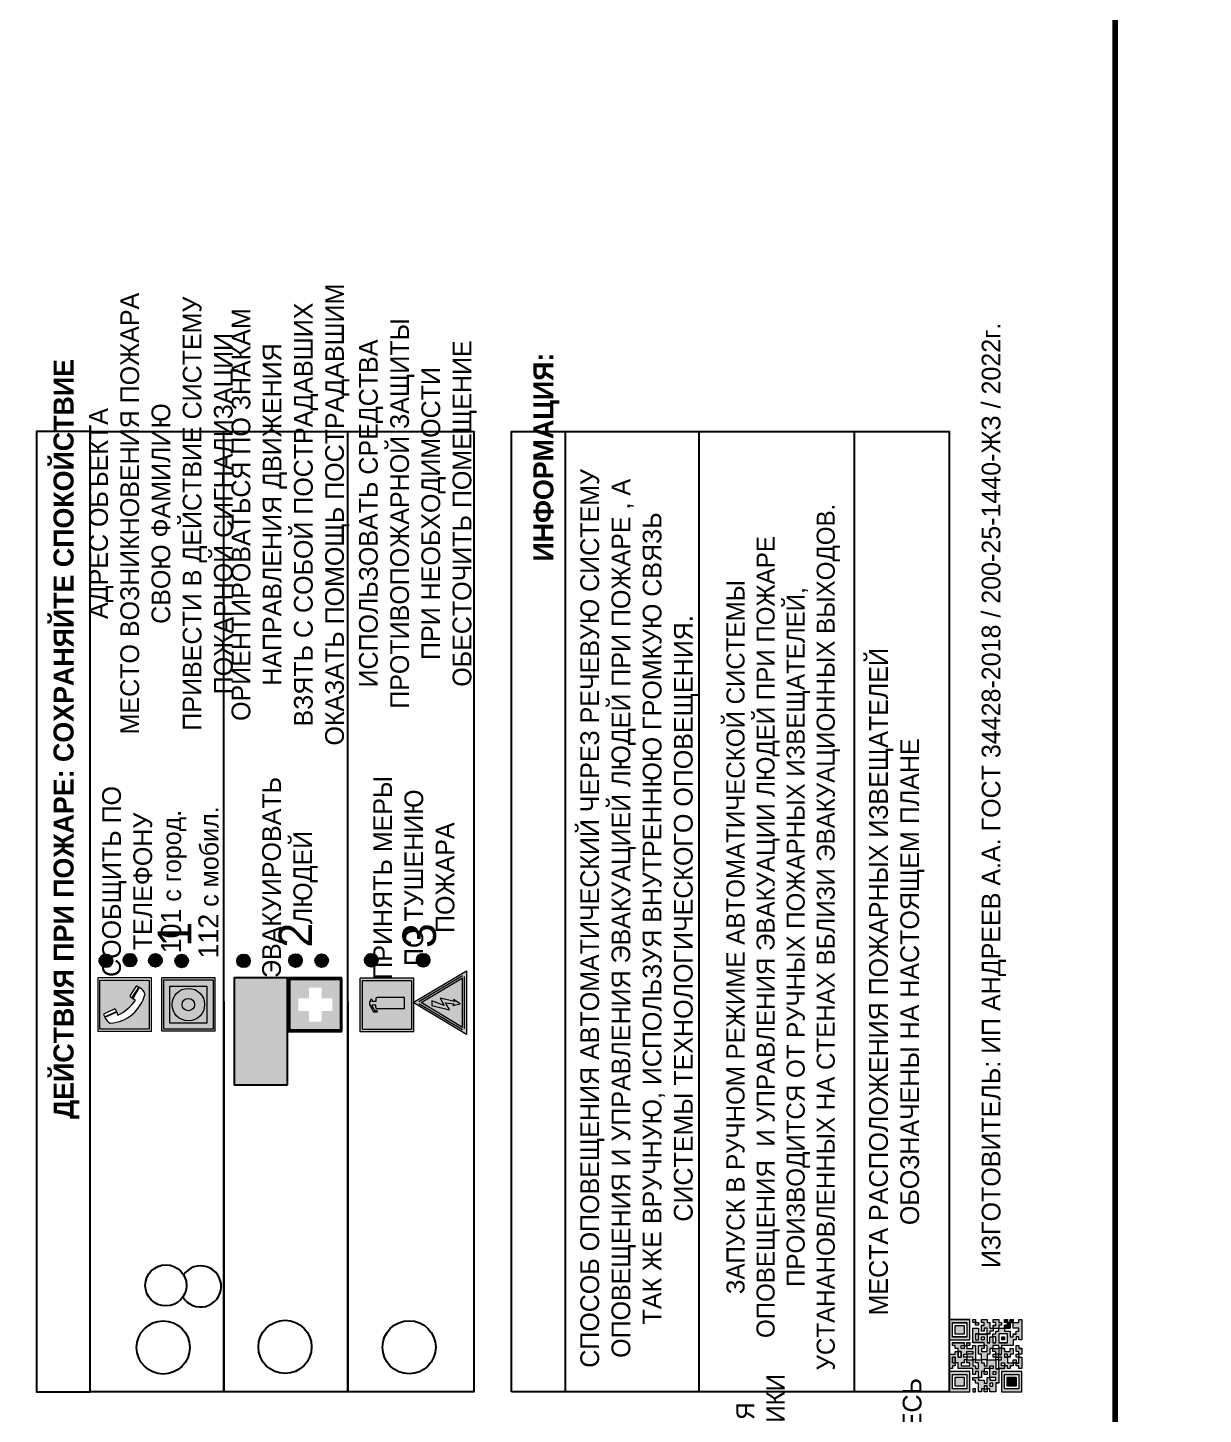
# Model space of a CAD drawing. Header units: millimetres. Extents: x 13810 to 67229, y 12374 to 21950.
# Drawn here: x 25714.5 to 25890.4, y 19492.8 to 19700.4 of the extents above; entities that cross this region are included whole.
import ezdxf

# ---------------------------------------------------------------- set-up
doc = ezdxf.new("R2010")
doc.units = ezdxf.units.MM
doc.styles.add('обычный', font='arial.ttf')

# ---------------------------------------------------------------- blocks, each defined once
blk = doc.blocks.new('A$C456E1F9C')
at = {"lineweight": 5}
h = blk.add_hatch(color=242, dxfattribs=at)
h.paths.add_polyline_path([(0.51, -1.47), (0.51, -13.26), (12.29, -13.26), (12.29, -1.47)])
h.paths.add_polyline_path([(5.42, -4.95, -0.254479), (4.78, -5.4), (3.52, -2.53, -0.209735), (4.23, -2.4)], flags=16)
h.paths.add_polyline_path([(8.53, -8.6), (10.87, -10.17), (10.54, -10.76), (8.03, -9.13, -0.192251)], flags=16)
h.paths.add_polyline_path([(4.61, -5.49, 0.005518), (3.87, -5.72, 0.128647), (7.49, -10.01, 0.00809), (7.83, -9.33), (10.47, -10.97, -0.16736), (8.99, -12.25, -0.327862), (1.95, -3.95, -0.166952), (3.36, -2.62)], flags=16)
at = {"color": 242, "lineweight": 5}
for p, q in [((0, -13.77), (0, -0.97)), ((12.8, -0.97), (0, -0.97)), ((4.61, -5.49), (3.36, -2.62)), ((3.52, -2.53), (4.78, -5.4)), ((4.23, -2.4), (5.42, -4.95)), ((12.8, -13.77), (12.8, -0.97)), ((7.83, -9.33), (10.47, -10.97)), ((8.03, -9.13), (10.54, -10.76)), ((10.81, -10.12), (8.53, -8.6)), ((10.54, -10.76), (10.8, -10.3)), ((10.8, -10.3), (10.81, -10.12)), ((0, -13.77), (12.8, -13.77))]:
    blk.add_line(p, q, dxfattribs=at)
blk.add_lwpolyline([(0.51, -1.47), (12.29, -1.47), (12.29, -13.26), (0.51, -13.26)], close=True, dxfattribs=at)
for centre, radius, start, end in [((4.59, -5.34), 2.99, 114.2845, 152.1974), ((4.02, -3.27), 0.891, 76.3284, 123.7092), ((11.12, -3.31), 9.19, 183.9915, 256.6009), ((14.98, -39.1), 35.17, 107.1487, 108.4135), ((13.86, -0.94), 11.08, 205.5536, 234.8762), ((4.68, -4.59), 0.824, 276.9621, 334.0723), ((-13.31, 0.8), 23.44, 332.5487, 334.4027), ((8.94, -9.5), 0.989, 114.4092, 157.9388), ((7.87, -9.46), 3, 291.9291, 329.9329)]:
    blk.add_arc(centre, radius, start, end, dxfattribs=at)
blk = doc.blocks.new('A$C54414219')
at = {"true_color": 0xffffff}
h = blk.add_hatch(color=7, dxfattribs=at)
h.paths.add_polyline_path([(2.39, -9.45), (2.39, -18.3), (11.23, -18.3), (11.23, -9.45)], flags=0)
h.paths.add_polyline_path([(10.71, -13.87, -1), (2.92, -13.87, -1)], flags=0)
h.paths.add_polyline_path([(8.3, -13.87, -1), (5.33, -13.87, -1)], flags=0)
h.paths.add_polyline_path([(0.41, -7.47), (0.41, -20.27), (13.21, -20.27), (13.21, -7.47)])
h.paths.add_polyline_path([(0.92, -19.77), (12.71, -19.77), (12.71, -7.98), (0.92, -7.98)], flags=16)
h.paths.add_polyline_path([(11.23, -9.45), (11.23, -18.3), (2.39, -18.3), (2.39, -9.45)], flags=0)
at = {"lineweight": 5}
h = blk.add_hatch(color=242, dxfattribs=at)
h.paths.add_polyline_path([(12.71, -7.98), (0.92, -7.98), (0.92, -19.77), (12.71, -19.77)])
h.paths.add_polyline_path([(11.23, -18.3), (2.39, -18.3), (2.39, -9.45), (11.23, -9.45)], flags=16)
h.paths.add_polyline_path([(10.71, -13.87, -1), (2.92, -13.87, -1)], flags=0)
h.paths.add_polyline_path([(8.3, -13.87, -1), (5.33, -13.87, -1)], flags=0)
at = {"true_color": 0xffffff}
h = blk.add_hatch(color=7, dxfattribs=at)
h.paths.add_polyline_path([(2.39, -9.45), (2.39, -18.3), (11.23, -18.3), (11.23, -9.45)])
h.paths.add_polyline_path([(10.71, -13.87, -1), (2.92, -13.87, -1)], flags=16)
h.paths.add_polyline_path([(8.3, -13.87, -1), (5.33, -13.87, -1)], flags=0)
at = {"lineweight": 5}
h = blk.add_hatch(color=242, dxfattribs=at)
h.paths.add_polyline_path([(2.92, -13.87, 1), (10.71, -13.87, 1)])
h.paths.add_polyline_path([(8.3, -13.87, -1), (5.33, -13.87, -1)], flags=16)
at = {"color": 242, "lineweight": 5}
for p, q in [((0.41, -20.27), (0.41, -7.47)), ((0.41, -7.47), (13.21, -7.47)), ((0.41, -7.47), (13.21, -7.47)), ((13.21, -20.27), (13.21, -7.47)), ((0.41, -20.27), (13.21, -20.27))]:
    blk.add_line(p, q, dxfattribs=at)
for points in [[(0.92, -7.98), (12.71, -7.98), (12.71, -19.77), (0.92, -19.77)], [(2.39, -9.45), (11.23, -9.45), (11.23, -18.3), (2.39, -18.3)]]:
    blk.add_lwpolyline(points, close=True, dxfattribs=at)
for radius in [3.89, 1.49]:
    blk.add_circle((6.81, -13.87), radius, dxfattribs=at)
blk = doc.blocks.new('A$C32E8229D')
at = {"true_color": 0xffffff}
blk.add_hatch(color=7, dxfattribs=at).paths.add_polyline_path([(0, 0), (0, -8), (16, -8), (16, 0)])
h = blk.add_hatch(color=126)
h.paths.add_polyline_path([(0.2, -0.2), (15.8, -0.2), (15.8, -7.8), (0.2, -7.8)])
h.paths.add_polyline_path([(13.49, -2.05), (12.08, -2.05), (11.37, -2.63, 0.162397), (11.29, -2.84), (11.29, -3.63), (10.35, -3.63), (10.35, -4.05), (11.68, -4.05), (11.68, -3.48), (12.26, -4.28), (11.29, -5.1), (11.29, -6.78), (11.85, -6.78), (11.85, -5.44), (12.8, -4.64), (12.8, -5.94), (14.46, -5.94), (14.46, -5.39), (13.45, -5.39), (13.45, -3.97), (12.46, -2.59), (13.15, -2.59), (13.69, -3.34), (14.18, -3)], flags=16)
h.paths.add_polyline_path([(10.74, -1.82, 1), (11.8, -1.82, 1)], flags=16)
h.paths.add_polyline_path([(9.39, -3.59), (5.99, -3.59), (6.56, -3.03), (5.91, -3.03), (5.1, -3.83), (5.91, -4.64), (6.56, -4.64), (5.99, -4.09), (9.39, -4.09)], flags=16)
h.paths.add_polyline_path([(4.29, -1.08), (1.72, -1.08), (1.72, -6.6), (4.29, -6.6)], flags=16)
at = {"color": 126}
blk.add_lwpolyline([(16, -8), (0, -8), (0, 0), (16, 0)], close=True, dxfattribs=at)
blk = doc.blocks.new('A$C18900ED3')
h = blk.add_hatch(color=126)
h.paths.add_polyline_path([(-0.18, -0.18), (-7.02, -0.18), (-7.02, -7.02), (-0.18, -7.02)])
h.paths.add_polyline_path([(-5.89, -4.46), (-5.89, -2.77), (-4.46, -2.77), (-4.46, -1.31), (-2.77, -1.31), (-2.77, -2.77), (-1.33, -2.77), (-1.33, -4.46), (-2.77, -4.46), (-2.77, -5.89), (-4.46, -5.89), (-4.46, -4.46)], flags=16)
at = {"color": 126}
for p, q in [((-7.2, 0), (-7.2, -7.2)), ((0, 0), (-7.2, 0)), ((0, -7.2), (0, 0)), ((-7.02, -7.02), (-7.02, -0.18)), ((-7.02, -0.18), (-0.18, -0.18)), ((-0.18, -0.18), (-0.18, -7.02)), ((-7.2, -7.2), (0, -7.2)), ((-0.18, -7.02), (-7.02, -7.02))]:
    blk.add_line(p, q, dxfattribs=at)
blk = doc.blocks.new('A$C3AD82952')
at = {"true_color": 0xf5f5ff}
h = blk.add_hatch(color=7, dxfattribs=at)
h.dxf.hatch_style = 1
h.paths.add_polyline_path([(8.21, 8.73, 0.414214), (7.89, 9.05), (7.22, 9.05), (7.22, 9.92), (7.59, 9.92, 1), (7.57, 10.36), (7.22, 10.36), (7.22, 10.6), (6.43, 10.6), (6.43, 10.36), (6.01, 10.36), (4.74, 9.59), (4.74, 8.69), (4.98, 8.73), (4.98, 9.26), (6.12, 9.91), (6.43, 9.91), (6.43, 9.05), (5.76, 9.05, 0.414214), (5.44, 8.73), (5.44, 2.2), (8.21, 2.2)], flags=0)
h.paths.add_polyline_path([(12.8, 12.8), (0, 12.8), (0, 0), (12.8, 0)])
h.paths.add_polyline_path([(0.51, 12.29), (12.29, 12.29), (12.29, 0.51), (0.51, 0.51)], flags=16)
h.paths.add_polyline_path([(4.74, 9.59), (6.01, 10.36), (6.43, 10.36), (6.43, 10.6), (7.22, 10.6), (7.22, 10.36), (7.59, 10.36, -0.94586), (7.59, 9.92), (7.22, 9.92), (7.22, 9.05), (7.89, 9.05, -0.414214), (8.21, 8.73), (8.21, 2.2), (5.44, 2.2), (5.44, 8.73, -0.414214), (5.76, 9.05), (6.43, 9.05), (6.43, 9.91), (6.12, 9.91), (4.98, 9.26), (4.98, 8.73), (4.74, 8.69)], flags=0)
h = blk.add_hatch(color=242)
h.dxf.hatch_style = 1
h.paths.add_polyline_path([(12.29, 12.29), (0.51, 12.29), (0.51, 0.51), (12.29, 0.51)])
h.paths.add_polyline_path([(4.74, 8.69), (4.74, 9.59), (6.01, 10.36), (6.43, 10.36), (6.43, 10.6), (7.22, 10.6), (7.22, 10.36), (7.59, 10.36, -0.94586), (7.59, 9.92), (7.22, 9.92), (7.22, 9.05), (7.89, 9.05, -0.414214), (8.21, 8.73), (8.21, 2.2), (5.44, 2.2), (5.44, 8.73, -0.414214), (5.76, 9.05), (6.43, 9.05), (6.43, 9.91), (6.12, 9.91), (4.98, 9.26), (4.98, 8.73)], flags=16)
h = blk.add_hatch(color=7, dxfattribs=at)
h.dxf.hatch_style = 1
h.paths.add_polyline_path([(8.21, 8.73, 0.414214), (7.89, 9.05), (7.22, 9.05), (7.22, 9.92), (7.59, 9.92, 1), (7.57, 10.36), (7.22, 10.36), (7.22, 10.6), (6.43, 10.6), (6.43, 10.36), (6.01, 10.36), (4.74, 9.59), (4.74, 8.69), (4.98, 8.73), (4.98, 9.26), (6.12, 9.91), (6.43, 9.91), (6.43, 9.05), (5.76, 9.05, 0.414214), (5.44, 8.73), (5.44, 2.2), (8.21, 2.2)])
at = {"color": 242, "lineweight": 5}
for p, q in [((0, 0), (0, 12.8)), ((0, 12.8), (12.8, 12.8)), ((6.01, 10.36), (4.74, 9.59)), ((6.01, 10.36), (6.43, 10.36)), ((7.22, 10.6), (6.43, 10.6)), ((6.43, 10.6), (6.43, 10.36)), ((7.22, 10.36), (7.22, 10.6)), ((7.59, 10.36), (7.22, 10.36)), ((12.8, 0), (12.8, 12.8)), ((4.74, 9.59), (4.74, 8.69)), ((4.74, 8.69), (4.98, 8.73)), ((4.98, 9.26), (6.12, 9.91)), ((4.98, 8.73), (4.98, 9.26)), ((5.44, 2.2), (5.44, 8.73)), ((5.76, 9.05), (6.43, 9.05)), ((6.12, 9.91), (6.43, 9.91)), ((6.43, 9.91), (6.43, 9.05)), ((7.22, 9.05), (7.22, 9.92)), ((7.59, 9.92), (7.22, 9.92)), ((7.89, 9.05), (7.22, 9.05)), ((8.21, 2.2), (8.21, 8.73)), ((0, 0), (12.8, 0)), ((5.44, 2.2), (8.21, 2.2))]:
    blk.add_line(p, q, dxfattribs=at)
blk.add_lwpolyline([(0.51, 12.29), (12.29, 12.29), (12.29, 0.51), (0.51, 0.51)], close=True, dxfattribs=at)
for centre, radius, start, end in [((7.58, 10.14), 0.223, 273.1875, 86.8125), ((5.76, 8.73), 0.32, 90, 180), ((7.89, 8.73), 0.32, 0, 90)]:
    blk.add_arc(centre, radius, start, end, dxfattribs=at)
blk = doc.blocks.new('A$C3E6D3DDE')
at = {"lineweight": 5}
h = blk.add_hatch(color=40, dxfattribs=at)
h.paths.add_polyline_path([(24.1, 1.45), (16.46, -11.35), (31.74, -11.35)])
h.paths.add_polyline_path([(24.09, -0.46), (30.03, -10.41), (18.14, -10.41)], flags=16)
h.paths.add_polyline_path([(24.54, -3.08), (23.41, -6.02), (25.13, -5.01), (24.33, -8.5), (24.82, -8.27), (23.79, -9.86), (23.4, -8.04), (23.8, -8.43), (24.04, -6.29), (22.39, -7.25), (23.44, -3.08)], flags=0)
h = blk.add_hatch(color=256, dxfattribs=at)
h.paths.add_polyline_path([(24.37, 0.03, 0.567511), (23.82, 0.03), (17.59, -10.4, 0.582454), (17.86, -10.88), (30.32, -10.88, 0.582149), (30.6, -10.4)])
h.paths.add_polyline_path([(24.09, -0.46), (18.14, -10.41), (30.03, -10.41)], flags=16)
h.paths.add_polyline_path([(24.54, -3.08), (23.41, -6.02), (25.13, -5.01), (24.33, -8.5), (24.82, -8.27), (23.79, -9.86), (23.4, -8.04), (23.8, -8.43), (24.04, -6.29), (22.39, -7.25), (23.44, -3.08)], flags=0)
h = blk.add_hatch(color=40, dxfattribs=at)
h.paths.add_polyline_path([(24.09, -0.46), (18.14, -10.41), (30.03, -10.41)])
h.paths.add_polyline_path([(24.82, -8.27), (23.79, -9.86), (23.4, -8.04), (23.8, -8.43), (24.04, -6.29), (22.39, -7.25), (23.44, -3.08), (24.54, -3.08), (23.41, -6.02), (25.13, -5.01), (24.33, -8.5)], flags=16)
at = {"color": 40, "lineweight": 5}
for p, q in [((16.46, -11.35), (24.1, 1.45)), ((24.1, 1.45), (31.74, -11.35))]:
    blk.add_line(p, q, dxfattribs=at)
at = {"lineweight": 5}
for p, q in [((17.59, -10.4), (23.82, 0.03)), ((24.37, 0.03), (30.6, -10.4)), ((18.14, -10.41), (24.09, -0.46)), ((23.44, -3.08), (22.39, -7.25)), ((23.41, -6.02), (24.54, -3.08)), ((24.54, -3.08), (23.44, -3.08)), ((24.09, -0.46), (30.03, -10.41)), ((22.39, -7.25), (24.04, -6.29)), ((25.13, -5.01), (23.41, -6.02)), ((24.04, -6.29), (23.8, -8.43)), ((24.33, -8.5), (25.13, -5.01)), ((23.8, -8.43), (23.4, -8.04)), ((23.4, -8.04), (23.79, -9.86)), ((23.79, -9.86), (24.82, -8.27)), ((24.82, -8.27), (24.33, -8.5)), ((17.86, -10.88), (30.32, -10.88)), ((18.14, -10.41), (30.03, -10.41))]:
    blk.add_line(p, q, dxfattribs=at)
at = {"color": 50, "lineweight": 5}
blk.add_line((31.74, -11.35), (16.46, -11.35), dxfattribs=at)
blk = doc.blocks.new('QR')
at = {"lineweight": 0}
h = blk.add_hatch(color=256, dxfattribs=at)
h.dxf.hatch_style = 1
h.paths.add_polyline_path([(9241.16, 2687.38), (9242.01, 2687.38), (9242.01, 2687.83), (9241.59, 2687.83), (9241.59, 2688.68), (9239.45, 2688.68), (9239.45, 2688.25), (9239.86, 2688.25), (9239.86, 2687.83), (9240.29, 2687.83), (9240.29, 2688.25), (9241.16, 2688.25), (9241.16, 2687.83), (9240.29, 2687.83), (9240.29, 2687.38), (9239.45, 2687.38), (9239.45, 2685.22), (9238.57, 2685.22), (9238.57, 2684.8), (9239.02, 2684.8), (9239.02, 2684.37), (9238.13, 2684.37), (9238.13, 2683.92), (9239.02, 2683.92), (9239.02, 2683.5), (9239.44, 2683.5), (9239.44, 2682.64), (9239.87, 2682.64), (9239.87, 2682.18), (9239.44, 2682.18), (9239.44, 2682.64), (9238.13, 2682.64), (9238.13, 2681.76), (9237.71, 2681.76), (9237.71, 2682.64), (9238.13, 2682.64), (9238.13, 2683.07), (9237.27, 2683.07), (9237.27, 2683.51), (9237.71, 2683.51), (9237.71, 2684.37), (9238.13, 2684.37), (9238.13, 2685.22), (9237.71, 2685.22), (9237.71, 2684.8), (9237.28, 2684.8), (9237.28, 2684.38), (9235.98, 2684.38), (9235.98, 2683.92), (9236.4, 2683.92), (9236.4, 2683.49), (9236.84, 2683.49), (9236.84, 2683.07), (9236.4, 2683.07), (9236.4, 2682.64), (9235.98, 2682.64), (9235.98, 2681.76), (9237.29, 2681.76), (9237.29, 2681.33), (9239.43, 2681.33), (9239.43, 2681.76), (9240.74, 2681.76), (9240.74, 2683.05), (9239.87, 2683.05), (9239.87, 2683.5), (9240.29, 2683.5), (9240.29, 2683.91), (9240.74, 2683.91), (9240.74, 2684.81), (9240.29, 2684.81), (9240.29, 2684.79), (9240.29, 2684.37), (9239.45, 2684.37), (9239.45, 2684.8), (9239.87, 2684.8), (9239.87, 2685.21), (9240.74, 2685.21), (9240.74, 2686.1), (9240.29, 2686.1), (9240.29, 2685.64), (9239.86, 2685.64), (9239.86, 2686.95), (9240.29, 2686.95), (9240.29, 2686.52), (9240.74, 2686.52), (9240.74, 2686.1), (9241.16, 2686.1), (9241.16, 2686.53), (9241.59, 2686.53), (9241.59, 2686.1), (9242.02, 2686.1), (9242.02, 2685.21), (9241.59, 2685.21), (9241.59, 2686.1), (9241.16, 2686.1), (9241.16, 2685.21), (9240.74, 2685.21), (9240.74, 2684.81), (9242.89, 2684.81), (9242.89, 2685.22), (9242.47, 2685.22), (9242.47, 2686.11), (9242.89, 2686.11), (9242.89, 2686.52), (9242.46, 2686.52), (9242.46, 2686.95), (9242.89, 2686.95), (9242.89, 2686.52), (9243.32, 2686.52), (9243.32, 2688.26), (9242.9, 2688.26), (9242.9, 2687.83), (9242.47, 2687.83), (9242.47, 2687.38), (9242.01, 2687.38), (9242.01, 2686.94), (9241.16, 2686.94)])
h.paths.add_polyline_path([(9239.02, 2682.18), (9239.02, 2681.76), (9238.54, 2681.76), (9238.54, 2682.18)], flags=16)
h.paths.add_polyline_path([(9237.27, 2682.65), (9237.27, 2682.19), (9236.83, 2682.19), (9236.83, 2682.65)], flags=16)
h = blk.add_hatch(color=256, dxfattribs=at)
h.dxf.hatch_style = 1
h.paths.add_polyline_path([(9238.15, 2687.83), (9236.83, 2687.83), (9236.83, 2686.52), (9238.15, 2686.52)], flags=0)
h.paths.add_polyline_path([(9239.01, 2685.65), (9239.01, 2688.68), (9235.98, 2688.68), (9235.98, 2685.65)])
h.paths.add_polyline_path([(9236.41, 2686.1), (9236.41, 2688.26), (9238.56, 2688.26), (9238.56, 2686.1)], flags=16)
h.paths.add_polyline_path([(9236.83, 2686.52), (9236.83, 2687.83), (9238.15, 2687.83), (9238.15, 2686.52)], flags=0)
h = blk.add_hatch(color=256, dxfattribs=at)
h.dxf.hatch_style = 1
h.paths.add_polyline_path([(9238.15, 2686.52), (9238.15, 2687.83), (9236.83, 2687.83), (9236.83, 2686.52)])
h.paths.add_polyline_path([(9245.91, 2686.52), (9245.91, 2687.83), (9244.59, 2687.83), (9244.59, 2686.52)], flags=0)
h.paths.add_polyline_path([(9246.77, 2685.65), (9246.77, 2688.68), (9243.74, 2688.68), (9243.74, 2685.65)])
h.paths.add_polyline_path([(9244.17, 2686.1), (9244.17, 2688.26), (9246.32, 2688.26), (9246.32, 2686.1)], flags=16)
h.paths.add_polyline_path([(9244.59, 2686.52), (9244.59, 2687.83), (9245.91, 2687.83), (9245.91, 2686.52)], flags=0)
h = blk.add_hatch(color=256, dxfattribs=at)
h.dxf.hatch_style = 1
h.paths.add_polyline_path([(9243.32, 2686.11), (9242.89, 2686.11), (9242.89, 2685.64), (9243.32, 2685.64)])
h.paths.add_polyline_path([(9239.02, 2683.07), (9239.02, 2683.5), (9238.56, 2683.5), (9238.56, 2683.07)])
h.paths.add_polyline_path([(9236.4, 2684.8), (9236.4, 2685.22), (9235.98, 2685.22), (9235.98, 2684.8)])
h.paths.add_polyline_path([(9236.4, 2683.07), (9236.4, 2683.49), (9235.98, 2683.49), (9235.98, 2683.07)])
h = blk.add_hatch(color=256, dxfattribs=at)
h.dxf.hatch_style = 1
h.paths.add_polyline_path([(9240.75, 2681.76), (9240.75, 2681.35), (9241.17, 2681.35), (9241.17, 2681.76)])
h.paths.add_polyline_path([(9241.6, 2682.18), (9241.17, 2682.18), (9241.17, 2681.76), (9241.6, 2681.76)])
h.paths.add_polyline_path([(9242.47, 2681.34), (9242.47, 2682.19), (9242.02, 2682.19), (9242.02, 2681.76), (9241.6, 2681.76), (9241.6, 2681.34)])
h.paths.add_polyline_path([(9239.87, 2678.3), (9239.44, 2678.3), (9239.44, 2677.89), (9241.17, 2677.89), (9241.17, 2678.3), (9240.28, 2678.3), (9240.28, 2678.73), (9239.87, 2678.73)])
h.paths.add_polyline_path([(9240.75, 2678.73), (9240.75, 2679.19), (9240.28, 2679.19), (9240.28, 2678.73)])
h.paths.add_polyline_path([(9241.6, 2678.73), (9241.17, 2678.73), (9241.17, 2678.3), (9241.6, 2678.3)])
h.paths.add_polyline_path([(9242.02, 2678.3), (9241.6, 2678.3), (9241.6, 2677.89), (9242.48, 2677.89), (9242.48, 2678.31), (9242.9, 2678.31), (9242.9, 2678.73), (9242.02, 2678.73)])
h.paths.add_polyline_path([(9246.36, 2684.37), (9246.36, 2684.79), (9245.93, 2684.79), (9245.93, 2684.37)])
h.paths.add_polyline_path([(9246.78, 2685.2), (9246.36, 2685.2), (9246.36, 2684.79), (9246.78, 2684.79)])
h.paths.add_polyline_path([(9245.91, 2687.83), (9244.59, 2687.83), (9244.59, 2686.52), (9245.91, 2686.52)])
h = blk.add_hatch(color=256, dxfattribs=at)
h.dxf.hatch_style = 1
h.paths.add_polyline_path([(9243.32, 2682.64), (9243.32, 2683.07), (9244.62, 2683.07), (9244.62, 2684.37), (9243.74, 2684.37), (9243.74, 2684.8), (9244.62, 2684.8), (9244.62, 2684.37), (9245.48, 2684.37), (9245.48, 2685.22), (9243.32, 2685.22), (9243.32, 2683.5), (9242.89, 2683.5), (9242.89, 2683.06), (9242.01, 2683.06), (9242.01, 2683.91), (9242.47, 2683.91), (9242.47, 2683.5), (9242.89, 2683.5), (9242.89, 2684.38), (9241.59, 2684.38), (9241.59, 2683.91), (9240.74, 2683.91), (9240.74, 2683.05), (9241.59, 2683.05), (9241.59, 2682.64), (9242.47, 2682.64), (9242.47, 2682.19), (9242.91, 2682.19), (9242.91, 2681.34), (9242.48, 2681.34), (9242.48, 2680.91), (9242.91, 2680.91), (9242.91, 2679.17), (9243.75, 2679.17), (9243.75, 2678.73), (9244.2, 2678.73), (9244.2, 2678.3), (9243.75, 2678.3), (9243.75, 2677.88), (9246.78, 2677.88), (9246.78, 2678.3), (9246.35, 2678.3), (9246.35, 2679.19), (9245.48, 2679.19), (9245.48, 2678.31), (9245.05, 2678.31), (9245.05, 2678.73), (9244.62, 2678.73), (9244.62, 2679.19), (9244.2, 2679.19), (9244.2, 2679.61), (9245.05, 2679.61), (9245.05, 2680.46), (9245.48, 2680.46), (9245.48, 2681.34), (9245.04, 2681.34), (9245.04, 2681.76), (9244.63, 2681.76), (9244.63, 2682.19), (9244.21, 2682.19), (9244.21, 2681.76), (9243.32, 2681.76), (9243.32, 2682.19), (9244.21, 2682.19), (9244.21, 2682.64)])
h.paths.add_polyline_path([(9243.75, 2683.49), (9243.75, 2683.92), (9244.21, 2683.92), (9244.21, 2683.49)], flags=16)
h.paths.add_polyline_path([(9243.32, 2681.34), (9244.63, 2681.34), (9244.63, 2680.04), (9243.32, 2680.04)], flags=16)
h.paths.add_polyline_path([(9243.76, 2680.89), (9244.18, 2680.89), (9244.18, 2680.48), (9243.76, 2680.48)], flags=0)
h = blk.add_hatch(color=256, dxfattribs=at)
h.dxf.hatch_style = 1
h.paths.add_polyline_path([(9246.36, 2683.07), (9246.78, 2683.07), (9246.78, 2683.92), (9246.36, 2683.92), (9246.36, 2683.49), (9245.92, 2683.49), (9245.92, 2683.92), (9245.06, 2683.92), (9245.06, 2683.49), (9245.48, 2683.49), (9245.48, 2683.07), (9244.62, 2683.07), (9244.62, 2682.65), (9245.05, 2682.65), (9245.05, 2682.18), (9245.48, 2682.18), (9245.48, 2682.65), (9246.36, 2682.65)])
h.paths.add_polyline_path([(9246.78, 2682.18), (9246.36, 2682.18), (9246.36, 2681.75), (9245.92, 2681.75), (9245.92, 2682.18), (9245.48, 2682.18), (9245.48, 2681.34), (9245.48, 2681.34), (9245.94, 2681.34), (9245.94, 2680.91), (9246.36, 2680.91), (9246.36, 2681.34), (9246.78, 2681.34)])
h = blk.add_hatch(color=256, dxfattribs=at)
h.dxf.hatch_style = 1
h.paths.add_polyline_path([(9235.98, 2680.9), (9235.98, 2677.86), (9239.02, 2677.86), (9239.02, 2680.9)])
h.paths.add_polyline_path([(9238.57, 2680.48), (9238.57, 2678.32), (9236.41, 2678.32), (9236.41, 2680.48)], flags=16)
h.paths.add_polyline_path([(9238.15, 2680.05), (9238.15, 2678.74), (9236.83, 2678.74), (9236.83, 2680.05)], flags=0)
h = blk.add_hatch(color=256, dxfattribs=at)
h.dxf.hatch_style = 1
h.paths.add_polyline_path([(9238.15, 2680.05), (9236.83, 2680.05), (9236.83, 2678.74), (9238.15, 2678.74)])
h = blk.add_hatch(color=256, dxfattribs=at)
h.dxf.hatch_style = 1
h.paths.add_polyline_path([(9242.02, 2680.46), (9242.48, 2680.46), (9242.48, 2680.91), (9241.58, 2680.91), (9241.58, 2681.35), (9241.17, 2681.35), (9241.17, 2680.91), (9240.75, 2680.91), (9240.75, 2681.33), (9239.43, 2681.33), (9239.43, 2680.46), (9239.86, 2680.46), (9239.86, 2680.92), (9240.3, 2680.92), (9240.3, 2680.46), (9239.86, 2680.46), (9239.86, 2680.04), (9239.44, 2680.04), (9239.44, 2679.62), (9239.86, 2679.62), (9239.86, 2679.19), (9240.29, 2679.19), (9240.29, 2680.03), (9241.18, 2680.03), (9241.18, 2680.47), (9241.6, 2680.47), (9241.6, 2680.03), (9241.18, 2680.03), (9241.18, 2679.61), (9241.6, 2679.61), (9241.6, 2679.19), (9242.47, 2679.19), (9242.47, 2679.6), (9242.02, 2679.6)])
h = blk.add_hatch(color=256, dxfattribs=at)
h.dxf.hatch_style = 1
h.paths.add_polyline_path([(9244.18, 2680.48), (9244.18, 2680.89), (9243.76, 2680.89), (9243.76, 2680.48)])
h = blk.add_hatch(color=256, dxfattribs=at)
h.dxf.hatch_style = 1
h.paths.add_polyline_path([(9245.93, 2680.04), (9245.93, 2680.46), (9245.48, 2680.46), (9245.48, 2679.62), (9246.35, 2679.62), (9246.35, 2680.04)])
h.paths.add_polyline_path([(9246.78, 2680.04), (9246.78, 2680.46), (9246.35, 2680.46), (9246.35, 2680.04)])
h.paths.add_polyline_path([(9246.78, 2679.18), (9246.78, 2679.62), (9246.35, 2679.62), (9246.35, 2679.18)])
for points in [[(9237.71, 2685.22), (9238.13, 2685.22), (9238.13, 2684.37), (9237.71, 2684.37), (9237.71, 2683.51), (9237.27, 2683.51), (9237.27, 2683.07), (9238.13, 2683.07), (9238.13, 2682.64), (9237.71, 2682.64), (9237.71, 2681.76), (9238.13, 2681.76), (9238.13, 2682.64), (9239.44, 2682.64), (9239.44, 2683.5), (9239.02, 2683.5), (9239.02, 2683.07), (9238.56, 2683.07), (9238.56, 2683.5), (9239.02, 2683.5), (9239.02, 2683.92), (9238.13, 2683.92), (9238.13, 2684.37), (9239.02, 2684.37), (9239.02, 2684.8), (9238.57, 2684.8), (9238.57, 2685.22), (9239.45, 2685.22), (9239.45, 2687.38), (9240.29, 2687.38), (9240.29, 2687.83), (9239.86, 2687.83), (9239.86, 2688.25), (9239.45, 2688.25), (9239.45, 2688.68), (9241.59, 2688.68), (9241.59, 2687.83), (9242.01, 2687.83), (9242.01, 2687.38), (9242.47, 2687.38), (9242.47, 2687.83), (9242.9, 2687.83), (9242.9, 2688.26), (9243.32, 2688.26), (9243.32, 2686.52), (9242.89, 2686.52), (9242.89, 2686.11), (9243.32, 2686.11), (9243.32, 2685.64), (9242.89, 2685.64), (9242.89, 2686.11), (9242.47, 2686.11), (9242.47, 2685.22), (9242.89, 2685.22), (9242.89, 2684.81), (9240.74, 2684.81), (9240.74, 2683.91), (9241.59, 2683.91), (9241.59, 2684.38), (9242.89, 2684.38), (9242.89, 2683.5), (9242.47, 2683.5), (9242.47, 2683.91), (9242.01, 2683.91), (9242.01, 2683.06), (9242.89, 2683.06), (9242.89, 2683.5), (9243.32, 2683.5), (9243.32, 2685.22), (9245.48, 2685.22), (9245.48, 2684.37), (9244.62, 2684.37), (9244.62, 2683.07), (9245.48, 2683.07), (9245.48, 2683.49), (9245.06, 2683.49), (9245.06, 2683.92), (9245.92, 2683.92), (9245.92, 2683.49), (9246.36, 2683.49), (9246.36, 2683.92), (9246.78, 2683.92), (9246.78, 2683.07), (9246.36, 2683.07), (9246.36, 2682.65), (9245.48, 2682.65), (9245.48, 2682.18), (9245.92, 2682.18), (9245.92, 2681.75), (9246.36, 2681.75), (9246.36, 2682.18), (9246.78, 2682.18), (9246.78, 2681.34), (9246.36, 2681.34), (9246.36, 2680.91), (9245.94, 2680.91), (9245.94, 2681.34), (9245.48, 2681.34), (9245.48, 2680.46), (9245.93, 2680.46), (9245.93, 2680.04), (9246.35, 2680.04), (9246.35, 2680.46), (9246.78, 2680.46), (9246.78, 2680.04), (9246.78, 2680.04), (9246.35, 2680.04), (9246.35, 2679.62), (9246.78, 2679.62), (9246.78, 2679.18), (9246.35, 2679.18), (9246.35, 2678.3), (9246.78, 2678.3), (9246.78, 2677.88), (9243.75, 2677.88), (9243.75, 2678.3), (9244.2, 2678.3), (9244.2, 2678.73), (9243.75, 2678.73), (9243.75, 2679.17), (9242.91, 2679.17), (9242.91, 2680.91), (9242.48, 2680.91), (9242.48, 2680.46), (9242.02, 2680.46), (9242.02, 2679.6), (9242.47, 2679.6), (9242.47, 2679.19), (9241.6, 2679.19), (9241.6, 2679.61), (9241.18, 2679.61), (9241.18, 2680.03), (9240.29, 2680.03), (9240.29, 2679.19), (9240.75, 2679.19), (9240.75, 2678.73), (9240.28, 2678.73), (9240.28, 2678.3), (9241.17, 2678.3), (9241.17, 2678.73), (9241.6, 2678.73), (9241.6, 2678.3), (9242.02, 2678.3), (9242.02, 2678.73), (9242.9, 2678.73), (9242.9, 2678.31), (9242.48, 2678.31), (9242.48, 2677.89), (9241.6, 2677.89), (9241.6, 2678.3), (9241.17, 2678.3), (9241.17, 2677.89), (9239.44, 2677.89), (9239.44, 2678.3), (9239.87, 2678.3), (9239.87, 2678.73), (9240.28, 2678.73), (9240.28, 2679.19), (9240.29, 2679.19), (9239.86, 2679.19), (9239.86, 2679.62), (9239.44, 2679.62), (9239.44, 2680.04), (9239.86, 2680.04), (9239.86, 2680.46), (9239.43, 2680.46), (9239.43, 2681.33), (9237.29, 2681.33), (9237.29, 2681.76), (9235.98, 2681.76), (9235.98, 2682.64), (9236.4, 2682.64), (9236.4, 2683.07), (9235.98, 2683.07), (9235.98, 2683.49), (9236.4, 2683.49), (9236.4, 2683.92), (9235.98, 2683.92), (9235.98, 2684.38), (9237.28, 2684.38), (9237.28, 2684.8), (9237.71, 2684.8), (9237.71, 2685.22), (9237.92, 2685.22)], [(9240.74, 2686.1), (9240.74, 2686.52), (9240.29, 2686.52), (9240.29, 2686.95), (9239.86, 2686.95), (9239.86, 2685.64), (9240.29, 2685.64), (9240.29, 2686.1), (9240.74, 2686.1), (9240.74, 2686.52)], [(9240.74, 2685.21), (9239.87, 2685.21), (9239.87, 2684.8), (9239.45, 2684.8), (9239.45, 2684.37), (9240.29, 2684.37), (9240.29, 2684.79), (9240.29, 2684.81), (9240.74, 2684.81), (9240.74, 2685.21), (9239.87, 2685.21)], [(9240.74, 2683.91), (9240.29, 2683.91), (9240.29, 2683.5), (9239.87, 2683.5), (9239.87, 2683.05), (9240.74, 2683.05), (9240.74, 2683.91)], [(9244.62, 2684.37), (9244.62, 2684.8), (9243.74, 2684.8), (9243.74, 2684.37), (9244.62, 2684.37)], [(9240.74, 2683.05), (9240.74, 2681.76), (9239.43, 2681.76), (9239.43, 2681.33), (9240.75, 2681.33), (9240.75, 2681.35), (9240.75, 2680.91), (9241.17, 2680.91), (9241.17, 2681.35), (9241.58, 2681.35), (9241.58, 2680.91), (9242.48, 2680.91), (9242.48, 2681.34), (9242.91, 2681.34), (9242.91, 2682.19), (9242.47, 2682.19), (9242.47, 2682.64), (9241.59, 2682.64), (9241.59, 2683.05), (9240.74, 2683.05)], [(9241.6, 2681.76), (9242.02, 2681.76), (9242.02, 2682.19), (9242.47, 2682.19), (9242.47, 2681.34), (9241.6, 2681.34), (9241.6, 2681.76)], [(9244.62, 2683.07), (9243.32, 2683.07), (9243.32, 2682.64), (9244.21, 2682.64), (9244.21, 2682.19), (9243.32, 2682.19), (9243.32, 2681.76), (9244.21, 2681.76), (9244.21, 2682.19), (9244.63, 2682.19), (9244.63, 2681.76), (9245.04, 2681.76), (9245.04, 2681.34), (9245.48, 2681.34)], [(9245.48, 2682.18), (9245.05, 2682.18), (9245.05, 2682.65), (9244.62, 2682.65), (9244.62, 2683.07)], [(9245.48, 2682.18), (9245.48, 2681.34)], [(9239.86, 2680.46), (9239.86, 2680.92), (9240.3, 2680.92), (9240.3, 2680.46), (9239.86, 2680.46)], [(9245.48, 2680.46), (9245.05, 2680.46), (9245.05, 2679.61), (9244.2, 2679.61), (9244.2, 2679.19), (9244.62, 2679.19), (9244.62, 2678.73), (9245.05, 2678.73), (9245.05, 2678.31), (9245.48, 2678.31), (9245.48, 2679.19), (9246.35, 2679.19), (9246.35, 2679.07)], [(9246.35, 2679.62), (9245.48, 2679.62), (9245.48, 2680.46)], [(9245.48, 2680.46), (9245.48, 2679.62), (9246.35, 2679.62), (9246.35, 2680.04), (9245.93, 2680.04), (9245.93, 2680.46), (9245.48, 2680.46), (9245.48, 2679.62)], [(9246.35, 2679.62), (9246.35, 2679.18)]]:
    blk.add_lwpolyline(points, dxfattribs=at)
for points in [[(9235.98, 2685.65), (9239.01, 2685.65), (9239.01, 2688.68), (9235.98, 2688.68)], [(9236.41, 2688.26), (9238.56, 2688.26), (9238.56, 2686.1), (9236.41, 2686.1)], [(9240.29, 2687.83), (9241.16, 2687.83), (9241.16, 2688.25), (9240.29, 2688.25)], [(9240.29, 2688.25), (9241.16, 2688.25), (9241.16, 2687.83), (9240.29, 2687.83)], [(9243.74, 2685.65), (9246.77, 2685.65), (9246.77, 2688.68), (9243.74, 2688.68)], [(9244.17, 2688.26), (9246.32, 2688.26), (9246.32, 2686.1), (9244.17, 2686.1)], [(9236.83, 2687.83), (9238.15, 2687.83), (9238.15, 2686.52), (9236.83, 2686.52)], [(9241.16, 2686.1), (9240.74, 2686.1), (9240.74, 2685.21), (9241.16, 2685.21)], [(9242.01, 2687.38), (9241.16, 2687.38), (9241.16, 2686.94), (9242.01, 2686.94)], [(9241.16, 2687.38), (9242.01, 2687.38), (9242.01, 2686.94), (9241.16, 2686.94)], [(9241.16, 2686.53), (9241.59, 2686.53), (9241.59, 2686.1), (9241.16, 2686.1)], [(9241.59, 2686.1), (9242.02, 2686.1), (9242.02, 2685.21), (9241.59, 2685.21)], [(9242.89, 2686.52), (9242.46, 2686.52), (9242.46, 2686.95), (9242.89, 2686.95)], [(9244.59, 2687.83), (9245.91, 2687.83), (9245.91, 2686.52), (9244.59, 2686.52)], [(9235.98, 2684.8), (9236.4, 2684.8), (9236.4, 2685.22), (9235.98, 2685.22)], [(9243.75, 2683.92), (9244.21, 2683.92), (9244.21, 2683.49), (9243.75, 2683.49)], [(9245.93, 2684.79), (9246.36, 2684.79), (9246.36, 2684.37), (9245.93, 2684.37)], [(9246.36, 2685.2), (9246.78, 2685.2), (9246.78, 2684.79), (9246.36, 2684.79)], [(9236.4, 2683.07), (9236.84, 2683.07), (9236.84, 2683.49), (9236.4, 2683.49)], [(9236.83, 2682.19), (9237.27, 2682.19), (9237.27, 2682.65), (9236.83, 2682.65)], [(9238.54, 2682.18), (9239.02, 2682.18), (9239.02, 2681.76), (9238.54, 2681.76)], [(9239.44, 2682.64), (9239.87, 2682.64), (9239.87, 2682.18), (9239.44, 2682.18)], [(9240.75, 2681.76), (9241.17, 2681.76), (9241.17, 2681.35), (9240.75, 2681.35)], [(9241.17, 2682.18), (9241.6, 2682.18), (9241.6, 2681.76), (9241.17, 2681.76)], [(9235.98, 2677.86), (9239.02, 2677.86), (9239.02, 2680.9), (9235.98, 2680.9)], [(9236.41, 2680.48), (9238.57, 2680.48), (9238.57, 2678.32), (9236.41, 2678.32)], [(9236.83, 2680.05), (9238.15, 2680.05), (9238.15, 2678.74), (9236.83, 2678.74)], [(9241.18, 2680.03), (9241.6, 2680.03), (9241.6, 2680.47), (9241.18, 2680.47)], [(9243.32, 2680.04), (9244.63, 2680.04), (9244.63, 2681.34), (9243.32, 2681.34)], [(9243.76, 2680.89), (9244.18, 2680.89), (9244.18, 2680.48), (9243.76, 2680.48)]]:
    blk.add_lwpolyline(points, close=True, dxfattribs=at)

msp = doc.modelspace()

# ---------------------------------------------------------------- hatches: boundary and pattern name
h = msp.add_hatch(color=256)
h.dxf.hatch_style = 1
h.paths.add_polyline_path([(25726.23, 19559.72, 1), (25726.23, 19561.66, 1)])
h = msp.add_hatch(color=256)
h.dxf.hatch_style = 1
h.paths.add_polyline_path([(25729.82, 19559.83, 1), (25729.82, 19561.76, 1)])
h = msp.add_hatch(color=256)
h.dxf.hatch_style = 1
h.paths.add_polyline_path([(25733.63, 19559.79, 1), (25733.63, 19561.72, 1)])
h = msp.add_hatch(color=256)
h.dxf.hatch_style = 1
h.paths.add_polyline_path([(25737.56, 19559.71, 1), (25737.56, 19561.64, 1)])
h = msp.add_hatch(color=256)
h.dxf.hatch_style = 1
h.paths.add_polyline_path([(25746.82, 19559.72, 1), (25746.82, 19561.65, 1)])
h = msp.add_hatch(color=256)
h.dxf.hatch_style = 1
h.paths.add_polyline_path([(25754.6, 19559.76, 1), (25754.6, 19561.69, 1)])
h = msp.add_hatch(color=256)
h.dxf.hatch_style = 1
h.paths.add_polyline_path([(25758.51, 19559.75, 1), (25758.51, 19561.68, 1)])
h = msp.add_hatch(color=256)
h.dxf.hatch_style = 1
h.paths.add_polyline_path([(25765.93, 19559.81, 1), (25765.93, 19561.74, 1)])
h = msp.add_hatch(color=256)
h.dxf.hatch_style = 1
h.paths.add_polyline_path([(25773.7, 19559.82, 1), (25773.7, 19561.75, 1)])

# ---------------------------------------------------------------- linework, layer by layer
at = {"color": 2, "lineweight": 100}
for points in [[(25277.24, 19872.83), (25877.24, 19872.83), (25877.24, 19477.83), (25277.24, 19477.83)], [(25877.24, 19872.83), (26477.24, 19872.83), (26477.24, 19477.83), (25877.24, 19477.83)]]:
    msp.add_lwpolyline(points, close=True, dxfattribs=at)
for points in [[(25723.88, 19496.18), (25723.88, 19639.95), (25715.83, 19639.95), (25715.83, 19496.18)], [(25723.88, 19496.18), (25723.88, 19639.95), (25781.28, 19639.95), (25781.28, 19496.18)]]:
    msp.add_lwpolyline(points, close=True)
for points in [[(25743.87, 19554.6), (25743.87, 19496.18), (25743.87, 19639.95)], [(25762.45, 19554.6), (25762.45, 19496.18), (25762.45, 19639.95)]]:
    msp.add_lwpolyline(points)
at = {"color": 0}
msp.add_lwpolyline([(25786.94, 19496.18), (25786.94, 19639.95), (25852.39, 19639.95), (25852.39, 19496.18)], close=True, dxfattribs=at)
for points in [[(25794.99, 19496.18), (25794.99, 19639.95)], [(25814.98, 19496.18), (25814.98, 19639.95)], [(25838.23, 19496.18), (25838.23, 19639.95)]]:
    msp.add_lwpolyline(points, dxfattribs=at)
for centre, radius in [((25726.23, 19560.69), 0.966), ((25729.82, 19560.79), 0.966), ((25733.63, 19560.76), 0.966), ((25737.56, 19560.67), 0.966), ((25746.82, 19560.69), 0.966), ((25754.6, 19560.73), 0.966), ((25758.51, 19560.72), 0.966), ((25765.93, 19560.78), 0.966), ((25773.7, 19560.78), 0.966), ((25735.2, 19512.1), 3.08), ((25734.8, 19502.81), 3.98), ((25753.03, 19502.9), 3.98), ((25771.6, 19502.84), 3.98)]:
    msp.add_circle(centre, radius)
msp.add_arc((25740.4, 19511.95), 3.08, 210.7434, 145.8808)

# ---------------------------------------------------------------- block references
at = {"rotation": 90}
for name, p, xscale, yscale, zscale in [('A$C456E1F9C', (25724.42, 19550.13), 0.625, 0.625, 0.625), ('A$C54414219', (25729.9, 19549.88), 0.625, 0.625, 0.625), ('A$C18900ED3', (25753.55, 19558.13), 1.111111111007631, 1.111111111007631, 1.111111111007631), ('A$C3E6D3DDE', (25773.09, 19539.37), 0.625, 0.625, 0.625), ('A$C3AD82952', (25772.28, 19550.08), 0.625, 0.625, 0.625)]:
    msp.add_blockref(name, p, dxfattribs=dict(at, xscale=xscale, yscale=yscale, zscale=zscale))
at = {"xscale": -1, "rotation": 90}
msp.add_blockref('A$C32E8229D', (25745.4, 19558.13), dxfattribs=at)
at = {"color": 22, "lineweight": 100, "true_color": 0xbb1e10, "rotation": 90}
for p in [(28541.16, 10260.2), (28541.16, 10260.21)]:
    msp.add_blockref('QR', p, dxfattribs=at)

# ---------------------------------------------------------------- texts
at = {"lineweight": 0, "attachment_point": 5, "rotation": 90, "style": 'обычный'}
for s, insert, char_height, width in [('\\pi-8.4,l8.4,t8.4;{\\fProxima Nova Rg|b0|i0|c204|p2;АДРЕС ОБЪЕКТА\\PМЕСТО ВОЗНИКНОВЕНИЯ ПОЖАРА \\PСВОЮ ФАМИЛИЮ\\PПРИВЕСТИ В ДЕЙСТВИЕ СИСТЕМУ \\PПОЖАРНОЙ СИГНАЛИЗАЦИИ}', (25734.86, 19627.64), 2.8, 126.6484), ('\\pi-8.4,l8.4,t8.4;{\\fProxima Nova Rg|b0|i0|c204|p2;ОРИЕНТИРОВАТЬСЯ ПО ЗНАКАМ \\PНАПРАВЛЕНИЯ ДВИЖЕНИЯ\\PВЗЯТЬ С СОБОЙ ПОСТРАДАВШИХ\\PОКАЗАТЬ ПОМОЩЬ ПОСТРАДАВШИМ}', (25753.84, 19627.49), 2.8, 126.6484), ('\\pi-8.4,l8.4,t8.4;{\\fProxima Nova Rg|b0|i0|c204|p2;ИСПОЛЬЗОВАТЬ СРЕДСТВА \\PПРОТИВОПОЖАРНОЙ ЗАЩИТЫ \\PПРИ НЕОБХОДИМОСТИ \\PОБЕСТОЧИТЬ ПОМЕЩЕНИЕ}', (25772.91, 19627.65), 2.8, 126.6484), ('\\pi-8.4,l8.4,t8.4;{\\fProxima Nova Rg|b0|i0|c204|p2;ИЗГОТОВИТЕЛЬ: ИП АНДРЕЕВ А.А. ГОСТ 34428-2018 / 200-25-1440-ЖЗ / 2022г.\\H1.2266x; }', (25859.09, 19585.45), 2.8, 348.2374), ('{\\fProxima Nova Rg|b1|i0|c204|p2;ДЕЙСТВИЯ ПРИ ПОЖАРЕ: СОХРАНЯЙТЕ СПОКОЙСТВИЕ\\H1.6644x; }', (25720.32, 19593.9), 3, 175.1736), ('{\\fProxima Nova Rg|b1|i0|c204|p2;ИНФОРМАЦИЯ:\\H1.1997x; }', (25792.13, 19636.09), 3, 175.1736), ('{\\fProxima Nova Rg|b0|i0|c204|p2;СПОСОБ ОПОВЕЩЕНИЯ АВТОМАТИЧЕСКИЙ ЧЕРЕЗ РЕЧЕВУЮ СИСТЕМУ ОПОВЕЩЕНИЯ И УПРАВЛЕНИЯ ЭВАКУАЦИЕЙ ЛЮДЕЙ ПРИ ПОЖАРЕ , А ТАК ЖЕ ВРУЧНУЮ, ИСПОЛЬЗУЯ ВНУТРЕННЮЮ ГРОМКУЮ СВЯЗЬ СИСТЕМЫ ТЕХНОЛОГИЧЕСКОГО ОПОВЕЩЕНИЯ.}', (25806.03, 19567.04), 2.8, 137.0334), ('{\\fProxima Nova Rg|b0|i0|c204|p2;\\P\\pt8.1;ЗАПУСК В РУЧНОМ РЕЖИМЕ АВТОМАТИЧЕСКОЙ СИСТЕМЫ ОПОВЕЩЕНИЯ  И УПРАВЛЕНИЯ ЭВАКУАЦИИ ЛЮДЕЙ ПРИ ПОЖАРЕ ПРОИЗВОДИТСЯ ОТ РУЧНЫХ ПОЖАРНЫХ ИЗВЕЩАТЕЛЕЙ, УСТАНАНОВЛЕННЫХ НА СТЕНАХ ВБЛИЗИ ЭВАКУАЦИОННЫХ ВЫХОДОВ. }', (25825.33, 19564.25), 2.7, 131.4512), ('\\pt8.4;{\\fProxima Nova Rg|b0|i0|c204|p2;\\PМЕСТА РАСПОЛОЖЕНИЯ ПОЖАРНЫХ ИЗВЕЩАТЕЛЕЙ ОБОЗНАЧЕНЫ НА НАСТОЯЩЕМ ПЛАНЕ}', (25842.24, 19557.56), 2.8, 118.5618), ('{\\fProxima Nova Rg|b0|i0|c204|p2;ЭВАКУИРОВАТЬ \\PЛЮДЕЙ}', (25753.75, 19573.17), 2.8, 126.6484), ('{\\fProxima Nova Rg|b0|i0|c204|p2;ПРИНЯТЬ МЕРЫ \\PПО ТУШЕНИЮ \\PПОЖАРА}', (25772.32, 19573.13), 2.8, 126.6484), ('{\\fProxima Nova Rg|b0|i0|c204|p2;СООБЩИТЬ ПО \\PТЕЛЕФОНУ}', (25729.42, 19572.57), 2.8, 126.6484), ('{\\fProxima Nova Rg|b0|i0|c204|p2;\\H1.0714x;112\\H0.93333x; с мобил.\\H1.3416x; }', (25741.59, 19572.42), 2.8, 126.6484), ('{\\fProxima Nova Rg|b0|i0|c204|p2;\\H1.0714x;101\\H0.93333x; с город.\\H1.3416x; }', (25736.39, 19572.55), 2.8, 126.6484), ('{\\fProxima Nova Rg|b0|i0|c204|p2;1\\H1.1667x; }', (25736.49, 19564.67), 5, 126.6484), ('{\\fProxima Nova Rg|b0|i0|c204|p2;2\\H1.1967x; }', (25754.57, 19564.52), 5, 126.6484), ('{\\fProxima Nova Rg|b0|i0|c204|p2;3\\H1.1967x; }', (25773.15, 19564.46), 5, 126.6484), ('\\pi-8.1,l8.1,t8.1;{\\fProxima Nova Rg|b0|i0|c204|p2;КНОПКА ВКЛЮЧЕНИЯ\\PПОЖАРНОЙ АВТОМАТИКИ}', (25824.19, 19475.18), 2.7, 126.6484), ('\\pi-8.4,l8.4,t8.4;{\\fProxima Nova Rg|b0|i0|c204|p2;ВЫ НАХОДИТЕСЬ ЗДЕСЬ\\H1.1997x; }', (25847.27, 19475.16), 2.8, 126.6484)]:
    msp.add_mtext(s, dxfattribs=dict(at, insert=insert, char_height=char_height, width=width))

doc.saveas('drawing.dxf')
